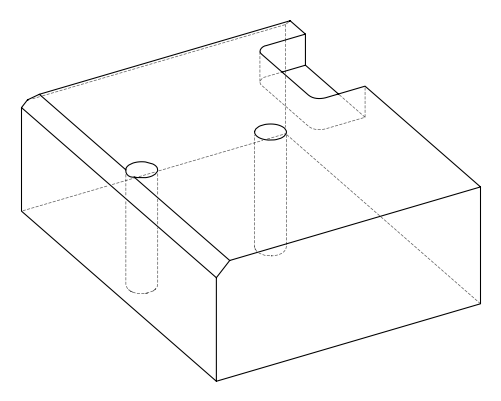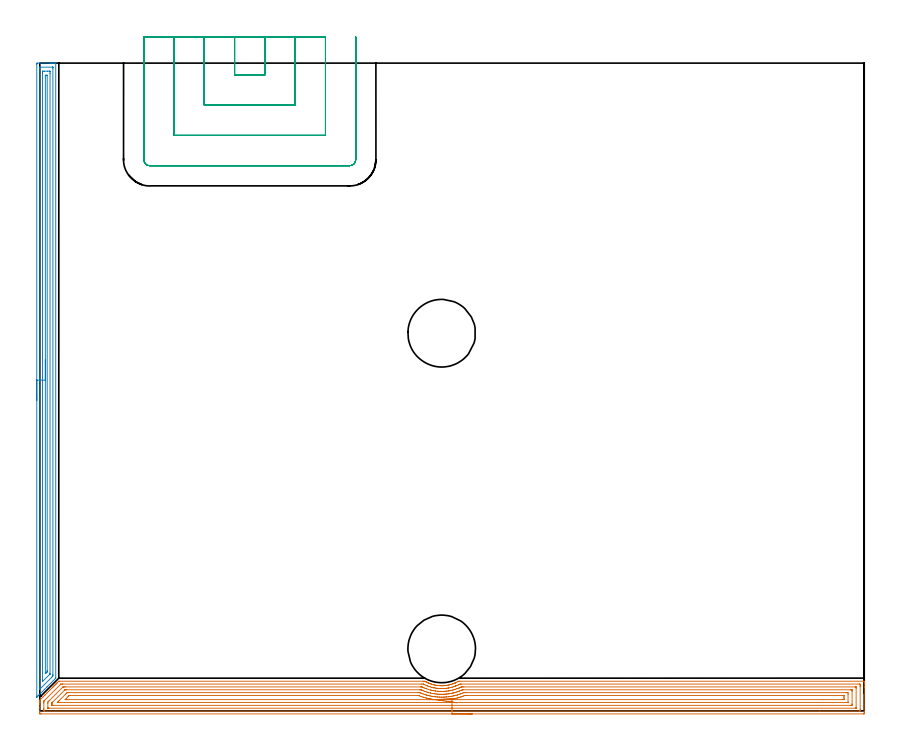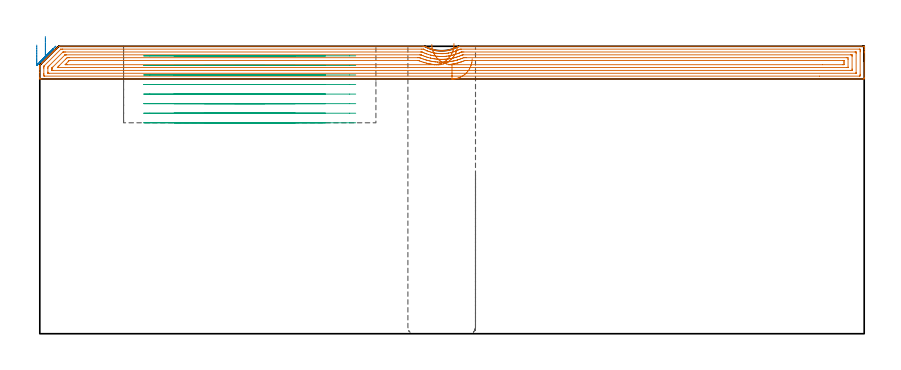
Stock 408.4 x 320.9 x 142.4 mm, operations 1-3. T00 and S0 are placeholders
(PLAN: 5 operations, 2 tool changes, 63.6 min)
(1 AREA_MILL | FG_CHAMFER_SURFACE | UGT0205_001 | 19.88 min | 53602 mm3)
(2 AREA_MILL_1 | FG_CHAMFER_SURFACE_1 | UGT0205_001 | 10.1 min | 13586 mm3)
(3 MILL_SLOT | SLOT_PARTIAL_RECTANGULAR | UGT0201_094 | Follow Part, ap 5, ae 75% | 15.28 min | 285310 mm3)
(4 MILL_THROUGH_HOLE_FROM_SOLID_MATERIAL | STEP1HOLE | NXT0201_007 | Circular | 9.19 min | 125047 mm3)
(5 MILL_THROUGH_HOLE_FROM_SOLID_MATERIAL_1 | STEP1HOLE_1 | NXT0201_007 | Circular | 9.19 min | 125063 mm3)
(TOOL UGT0205_001 | Chamfer Mill 20 x 3 x 45 deg. | D20 FL50 Z2)
(TOOL UGT0201_094 | End mill 20 mm | D20 FL38 Z4)
(TOOL NXT0201_007 | ENDMILL 25mm [R216.25-25050GCK54P 1620] | D25 R3 FL54 Z5)
(OP 1 AREA_MILL)
G17 G21 G94 G90
T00 M6
G54
G17 G0 G90 X214.2 Y-1.5 S1061 M3
G43 Z152.4 H0
Z136.2
G94 G1 X214.162 Z135.328 F250.
X214.048 Z134.463
X213.859 Z133.612
X213.597 Z132.78
X213.263 Z131.974
X212.86 Z131.2
X212.392 Z130.464
X211.86 Z129.772
X211.271 Z129.129
X210.628 Z128.54
X209.936 Z128.008
X209.2 Z127.54
X208.426 Z127.137
X207.62 Z126.803
X206.788 Z126.541
X205.936 Z126.352
X205.072 Z126.238
X204.2 Z126.2
X0.612
X0.067 Y-1.494 Z126.203
X0.008 Y-1.491 Z126.205
X0. Y-0.951 Z126.745
Y1.714 Z129.408
Y3.161 Z130.858
Y3.491 Z131.186
Y4.15 Z131.849
Y4.608 Z132.308
X0.008 Y5.267 Z132.967
X0.01 Y5.298 Z132.997
X0.166 Y5.467 Z133.165
X0.801 Y6.102 Z133.801
X0.854 Y6.156 Z133.853
X0.91 Y6.211 Z133.909
X1.572 Y6.872 Z134.572
X1.743 Y7.044 Z134.741
X1.803 Y7.104 Z134.801
X2.447 Y7.747 Z135.447
X2.631 Y7.933 Z135.629
X3.322 Y8.622 Z136.322
X3.519 Y8.821 Z136.517
X4.197 Y9.497 Z137.197
X4.408 Y9.709 Z137.406
X5.072 Y10.372 Z138.072
X5.296 Y10.598 Z138.294
X5.947 Y11.247 Z138.947
X6.184 Y11.486 Z139.182
X6.267 Y11.568 Z139.267
X6.4 Y11.7 Z139.399
X6.48 Y11.782 Z139.478
X6.565 Y11.865 Z139.565
X6.694 Y11.995 Z139.694
X6.777 Y12.078 Z139.775
X6.863 Y12.163 Z139.862
X6.989 Y12.289 Z139.989
X7.073 Y12.375 Z140.071
X7.16 Y12.461 Z140.16
X7.284 Y12.584 Z140.283
X7.369 Y12.671 Z140.367
X7.458 Y12.758 Z140.458
X7.578 Y12.879 Z140.578
X7.665 Y12.967 Z140.663
X7.756 Y13.056 Z140.755
X7.873 Y13.173 Z140.873
X7.961 Y13.263 Z140.959
X8.053 Y13.354 Z141.053
X8.167 Y13.468 Z141.167
X8.257 Y13.559 Z141.255
X8.351 Y13.651 Z141.351
X8.462 Y13.763 Z141.462
X8.553 Y13.855 Z141.551
X8.648 Y13.949 Z141.648
X9.295 Y14.596 Z142.294
X9.358 Y14.657 Z142.352
X9.406 Y14.698 Z142.386
X9.541 Y14.7 Z142.4
X189.913
X190.716 Y14.694 Z142.392
X190.806 Y14.648 Z142.346
X191.184 Y14.447 Z142.146
X191.232 Y14.422 Z142.12
X191.473 Y14.301 Z142.
X191.699 Y14.19 Z141.886
X191.775 Y14.151 Z141.85
X191.921 Y14.078 Z141.777
X191.997 Y14.042 Z141.738
X192.126 Y13.977 Z141.674
X192.294 Y13.901 Z141.597
X192.392 Y13.855 Z141.555
X192.413 Y13.846 Z141.545
X192.482 Y13.817 Z141.516
X192.592 Y13.772 Z141.468
X192.716 Y13.72 Z141.416
X193.038 Y13.594 Z141.289
X193.485 Y13.436 Z141.134
X193.82 Y13.318 Z141.016
X193.915 Y13.285 Z140.983
X194.824 Y13.01 Z140.707
X195.351 Y12.878 Z140.578
X195.704 Y12.805 Z140.503
X196.164 Y12.726 Z140.421
X196.598 Y12.648 Z140.347
X197.057 Y12.593 Z140.288
X197.492 Y12.538 Z140.235
X197.59 Y12.53 Z140.228
X197.949 Y12.507 Z140.196
X198.387 Y12.473 Z140.171
X198.837 Y12.455 Z140.152
X199.281 Y12.453 Z140.153
X199.505 Y12.458 Z140.157
X199.728 Y12.467 Z140.162
X199.735
X200.175 Y12.493 Z140.191
X200.377 Y12.512 Z140.208
X200.628 Y12.537 Z140.229
X200.732 Y12.546 Z140.241
X200.799 Y12.551 Z140.248
X201.07 Y12.576 Z140.273
X201.521 Y12.646 Z140.337
X201.808 Y12.685 Z140.383
X201.964 Y12.708 Z140.406
X202.257 Y12.767 Z140.463
X202.414 Y12.798 Z140.493
X202.858 Y12.884 Z140.581
X203.213 Y12.967 Z140.665
X203.766 Y13.123 Z140.822
X204.2 Y13.263 Z140.962
X204.646 Y13.408 Z141.104
X204.855 Y13.485 Z141.184
X204.889 Y13.498 Z141.197
X205.542 Y13.745 Z141.44
X205.683 Y13.802 Z141.502
X205.786 Y13.846 Z141.545
X205.806 Y13.855 Z141.555
X205.986 Y13.942 Z141.638
X206.436 Y14.152 Z141.852
X207.155 Y14.526 Z142.221
X207.332 Y14.619 Z142.308
X207.495 Y14.7 Z142.384
X207.772 Z142.4
X408.234
X408.39 Y14.697 Z142.388
X408.393 Y14.663 Z142.354
X408.4 Y14.293 Z141.992
Y13.922 Z141.622
Y13.263 Z140.958
Y12.045 Z139.742
Y11.486 Z139.18
Y-0.951 Z126.746
X408.398 Y-1.233 Z126.464
X408.39 Y-1.492 Z126.206
X408.13 Y-1.499 Z126.199
X204.2 Y-1.5 Z126.2
Y-0.086 Z127.614
X2.42 Y-0.085 Z127.615
X2.398 Y-0.084 Z127.616
X2.01 Y-0.063 Z127.637
X2.003 Y0.33 Z128.03
X2.001 Y0.825 Z128.525
X2. Y1.221 Z128.921
Y3.886 Z131.586
X2.001 Y4.379 Z132.079
X2.004 Y4.771 Z132.471
X2.01 Y4.83 Z132.53
X2.033 Y4.871 Z132.571
X2.113 Y4.955 Z132.655
X2.398 Y5.248 Z132.948
X10.42 Y13.27 Z140.97
X10.424 Y13.273 Z140.973
X10.434 Y13.278 Z140.978
X11.305 Y13.286 Z140.986
X11.327
X188.997
X189.892 Y13.284 Z140.984
X189.913 Y13.282 Z140.982
X190.066 Y13.263 Z140.963
X190.806 Y12.912 Z140.612
X191.476 Y12.597 Z140.297
X191.699 Y12.501 Z140.201
X191.736 Y12.485 Z140.185
X191.765 Y12.474 Z140.174
X192.024 Y12.375 Z140.075
X192.592 Y12.172 Z139.872
X192.904 Y12.064 Z139.764
X193.485 Y11.883 Z139.583
X194.194 Y11.669 Z139.369
X194.3 Y11.641 Z139.341
X194.378 Y11.622 Z139.322
X194.961 Y11.486 Z139.186
X195.271 Y11.425 Z139.125
X195.347 Y11.411 Z139.111
X196.164 Y11.274 Z138.974
X196.411 Y11.24 Z138.94
X197.057 Y11.162 Z138.862
X197.417 Y11.127 Z138.827
X197.949 Y11.088 Z138.788
X198.375 Y11.063 Z138.763
X198.842 Y11.046 Z138.746
X199.285
X199.735 Y11.056 Z138.756
X200.146 Y11.078 Z138.778
X200.628 Y11.114 Z138.814
X200.97 Y11.146 Z138.846
X201.521 Y11.204 Z138.904
X201.77 Y11.239 Z138.939
X202.414 Y11.335 Z139.035
X202.544 Y11.357 Z139.057
X203.329 Y11.508 Z139.208
X203.816 Y11.624 Z139.324
X204.2 Y11.729 Z139.429
X204.7 Y11.877 Z139.577
X205.093 Y12.002 Z139.702
X205.375 Y12.094 Z139.794
X205.986 Y12.309 Z140.009
X206.034 Y12.327 Z140.027
X206.16 Y12.375 Z140.075
X206.758 Y12.616 Z140.316
X206.879 Y12.668 Z140.368
X207.285 Y12.859 Z140.559
X207.772 Y13.093 Z140.793
X208.122 Y13.263 Z140.963
X208.643 Y13.285 Z140.985
X208.665
X405.98
X406.002 Y13.284 Z140.984
X406.39 Y13.263 Z140.963
X406.397 Y12.87 Z140.57
X406.399 Y12.375 Z140.075
X406.4 Y11.979 Z139.679
X406.399 Y0.825 Z128.525
X406.398 Y0.432 Z128.132
X406.39 Y-0.063 Z127.637
X406.023 Y-0.084 Z127.616
X406.002 Y-0.085 Z127.615
X386.295 Y-0.086 Z127.614
X204.2
Y1.328 Z129.028
X4.571 Y1.329 Z129.029
X4.184 Y1.331 Z129.031
X4.055 Y1.333 Z129.033
X4.017 Y1.335 Z129.035
X4.01 Y1.409 Z129.109
X4.005 Y1.531 Z129.231
X4.001 Y1.714 Z129.414
X4. Y1.897 Z129.597
X4.001 Y3.672 Z131.372
X4.01 Y4.379 Z132.079
X4.087 Y4.476 Z132.176
X4.184 Y4.581 Z132.281
X4.526 Y4.927 Z132.627
X4.866 Y5.267 Z132.967
X11.206 Y11.607 Z139.307
X11.327 Y11.725 Z139.425
X11.463 Y11.852 Z139.552
X11.581 Y11.864 Z139.564
X11.836 Y11.868 Z139.568
X12.22 Y11.87 Z139.57
X12.726 Y11.871 Z139.571
X188.633
X189.02 Y11.87 Z139.57
X189.273 Y11.867 Z139.567
X189.396 Y11.864 Z139.564
X189.648 Y11.75 Z139.45
X189.913 Y11.628 Z139.328
X190.228 Y11.486 Z139.186
X190.806 Y11.24 Z138.94
X191.212 Y11.082 Z138.782
X191.699 Y10.912 Z138.612
X192.576 Y10.614 Z138.314
X192.592 Y10.609 Z138.309
X192.627 Y10.598 Z138.298
X193.485 Y10.351 Z138.051
X193.817 Y10.268 Z137.968
X194.378 Y10.139 Z137.839
X194.951 Y10.027 Z137.727
X195.271 Y9.973 Z137.673
X196.02 Y9.852 Z137.552
X196.164 Y9.833 Z137.533
X197.036 Y9.73 Z137.43
X197.057 Y9.728 Z137.428
X197.268 Y9.709 Z137.409
X197.949 Y9.663 Z137.363
X197.999 Y9.66 Z137.36
X198.842 Y9.629 Z137.329
X198.924 Y9.628 Z137.328
X199.735 Y9.637 Z137.337
X199.806 Y9.639 Z137.339
X200.628 Y9.685 Z137.385
X200.651 Y9.687 Z137.387
X200.934 Y9.709 Z137.409
X201.468 Y9.763 Z137.463
X201.521 Y9.769 Z137.469
X202.257 Y9.865 Z137.565
X202.414 Y9.888 Z137.588
X203.027 Y9.988 Z137.688
X203.307 Y10.041 Z137.741
X203.773 Y10.134 Z137.834
X204.2 Y10.226 Z137.926
X204.503 Y10.296 Z137.996
X205.093 Y10.456 Z138.156
X205.203 Y10.488 Z138.188
X205.572 Y10.598 Z138.298
X205.885 Y10.699 Z138.399
X205.986 Y10.732 Z138.432
X206.546 Y10.929 Z138.629
X206.879 Y11.048 Z138.748
X207.197 Y11.169 Z138.869
X207.772 Y11.393 Z139.093
X207.838 Y11.42 Z139.12
X207.987 Y11.486 Z139.186
X208.447 Y11.703 Z139.403
X208.665 Y11.804 Z139.504
X208.795 Y11.863 Z139.563
X208.918 Y11.866 Z139.566
X209.172 Y11.87 Z139.57
X209.558 Y11.871 Z139.571
X210.063 Y11.872 Z139.572
X403.829 Y11.871 Z139.571
X404.216 Y11.869 Z139.569
X404.345 Y11.867 Z139.567
X404.383 Y11.865 Z139.565
X404.39 Y11.79 Z139.49
X404.395 Y11.669 Z139.369
X404.399 Y11.486 Z139.186
X404.4 Y11.303 Z139.003
X404.399 Y1.532 Z129.232
X404.391 Y1.349 Z129.049
X404.388 Y1.334 Z129.034
X404.384 Y1.332 Z129.032
X404.361 Y1.33 Z129.03
X404.313 Y1.329 Z129.029
X404.216 Y1.328 Z129.028
X204.2
Y2.743 Z130.443
X6.721
X6.08 Y2.749 Z130.449
X6.01 Y2.75 Z130.45
X6.007 Y2.846 Z130.546
X6.003 Y3.051 Z130.751
X6. Y3.46 Z131.16
X6.001 Y3.491 Z131.191
X6.01 Y3.919 Z131.619
X6.023 Y3.963 Z131.663
X6.052 Y3.996 Z131.696
X6.107 Y4.055 Z131.755
X6.2 Y4.15 Z131.85
X6.428 Y4.379 Z132.079
X12.22 Y10.171 Z137.871
X12.436 Y10.383 Z138.083
X12.484 Y10.428 Z138.128
X12.509 Y10.449 Z138.149
X12.55 Y10.45 Z138.15
X12.737 Y10.454 Z138.154
X13.113 Y10.457 Z138.157
X13.254
X188.269
X188.644 Y10.455 Z138.155
X188.738 Y10.453 Z138.153
X188.782 Y10.45 Z138.15
X188.834 Y10.429 Z138.129
X189.02 Y10.35 Z138.05
X189.462 Y10.158 Z137.858
X189.913 Y9.974 Z137.674
X190.612 Y9.709 Z137.409
X190.806 Y9.64 Z137.34
X190.912 Y9.604 Z137.304
X191.699 Y9.35 Z137.05
X192.223 Y9.188 Z136.888
X192.592 Y9.083 Z136.783
X193.445 Y8.861 Z136.561
X193.485 Y8.851 Z136.551
X193.617 Y8.821 Z136.521
X194.378 Y8.671 Z136.371
X194.563 Y8.637 Z136.337
X195.271 Y8.522 Z136.222
X195.625 Y8.468 Z136.168
X196.164 Y8.402 Z136.102
X196.638 Y8.349 Z136.049
X197.057 Y8.31 Z136.01
X197.611 Y8.27 Z135.97
X197.949 Y8.251 Z135.951
X198.548 Y8.226 Z135.926
X198.842 Y8.218 Z135.918
X199.445 Y8.222 Z135.922
X199.735 Y8.227 Z135.927
X200.307 Y8.252 Z135.952
X200.628 Y8.272 Z135.972
X201.142 Y8.31 Z136.01
X201.521 Y8.346 Z136.046
X201.952 Y8.392 Z136.092
X202.414 Y8.449 Z136.149
X202.742 Y8.495 Z136.195
X203.307 Y8.581 Z136.281
X203.513 Y8.616 Z136.316
X204.2 Y8.744 Z136.444
X204.264 Y8.757 Z136.457
X204.571 Y8.821 Z136.521
X204.996 Y8.918 Z136.618
X205.093 Y8.942 Z136.642
X205.698 Y9.108 Z136.808
X205.986 Y9.19 Z136.89
X206.385 Y9.312 Z137.012
X206.879 Y9.469 Z137.169
X207.06 Y9.529 Z137.229
X207.583 Y9.709 Z137.409
X207.721 Y9.759 Z137.459
X207.772 Y9.778 Z137.478
X208.363 Y10.009 Z137.709
X208.665 Y10.13 Z137.83
X208.995 Y10.269 Z137.969
X209.226 Y10.369 Z138.069
X209.378 Y10.434 Z138.134
X209.42 Y10.45 Z138.15
X209.464 Y10.453 Z138.153
X209.558 Y10.456 Z138.156
X209.699 Y10.457 Z138.157
X401.679
X402.32 Y10.451 Z138.151
X402.39 Y10.45 Z138.15
X402.393 Y10.354 Z138.054
X402.397 Y10.149 Z137.849
X402.4 Y9.74 Z137.44
Y3.46 Z131.16
X402.397 Y3.051 Z130.751
X402.393 Y2.846 Z130.546
X402.39 Y2.75 Z130.45
X401.537 Y2.743 Z130.443
X204.2
Y4.157 Z131.857
X8.872
X8.805 Y4.158 Z131.858
X8.784 Y4.159 Z131.859
X8.676 Y4.166 Z131.866
X8.766 Y4.262 Z131.962
X8.879 Y4.379 Z132.079
X9.209 Y4.71 Z132.41
X9.541 Y5.043 Z132.743
X12.771 Y8.273 Z135.973
X13.113 Y8.615 Z136.315
X13.218 Y8.717 Z136.417
X13.328 Y8.821 Z136.521
X13.565 Y9.036 Z136.736
X13.786 Y9.04 Z136.74
X14.006 Y9.042 Z136.742
X14.676 Y9.043 Z136.743
X187.234
X187.906 Y9.041 Z136.741
X188.127 Y9.038 Z136.738
X188.199 Y9.036 Z136.736
X188.302 Y8.994 Z136.694
X188.727 Y8.821 Z136.521
X189.02 Y8.705 Z136.405
X189.21 Y8.632 Z136.332
X189.913 Y8.381 Z136.081
X190.587 Y8.151 Z135.851
X190.806 Y8.081 Z135.781
X191.279 Y7.933 Z135.633
X191.699 Y7.809 Z135.509
X191.873 Y7.759 Z135.459
X192.592 Y7.581 Z135.281
X193.057 Y7.47 Z135.17
X193.485 Y7.383 Z135.083
X194.171 Y7.249 Z134.949
X194.378 Y7.214 Z134.914
X195.24 Y7.074 Z134.774
X195.271 Y7.07 Z134.77
X195.482 Y7.044 Z134.744
X196.164 Y6.966 Z134.666
X196.252 Y6.956 Z134.656
X197.057 Y6.886 Z134.586
X197.228 Y6.873 Z134.573
X197.949 Y6.833 Z134.533
X198.172 Y6.823 Z134.523
X198.842 Y6.804 Z134.504
X199.084 Y6.803 Z134.503
X199.735 Y6.812 Z134.512
X199.962 Y6.819 Z134.519
X200.628 Y6.85 Z134.55
X200.812 Y6.861 Z134.561
X201.521 Y6.915 Z134.615
X201.64 Y6.926 Z134.626
X202.414 Y7.008 Z134.708
X202.447 Y7.011 Z134.711
X202.707 Y7.044 Z134.744
X203.233 Y7.118 Z134.818
X203.307 Y7.129 Z134.829
X203.999 Y7.244 Z134.944
X204.2 Y7.28 Z134.98
X204.747 Y7.388 Z135.088
X205.093 Y7.461 Z135.161
X205.48 Y7.547 Z135.247
X205.986 Y7.672 Z135.372
X206.193 Y7.726 Z135.426
X206.879 Y7.916 Z135.616
X206.891 Y7.92 Z135.62
X206.933 Y7.933 Z135.633
X207.567 Y8.136 Z135.836
X207.772 Y8.203 Z135.903
X208.232 Y8.363 Z136.063
X208.665 Y8.517 Z136.217
X208.887 Y8.599 Z136.299
X209.47 Y8.821 Z136.521
X209.987 Y9.025 Z136.725
X210.061 Y9.036 Z136.736
X210.23 Y9.04 Z136.74
X210.45 Y9.042 Z136.742
X211.12 Y9.043 Z136.743
X211.343
X399.529
X399.751 Y9.041 Z136.741
X399.975 Y9.038 Z136.738
X400.39 Y9.029 Z136.729
X400.393 Y8.821 Z136.521
X400.399 Y8.176 Z135.876
Y4.379 Z132.079
X400.396 Y4.218 Z131.918
X400.393 Y4.178 Z131.878
X400.391 Y4.164 Z131.864
X400.346 Y4.162 Z131.862
X400.198 Y4.159 Z131.859
X399.974 Y4.157 Z131.857
X399.751
X204.2
Y5.571 Z133.271
X202.915 Y5.572 Z133.272
X202.414 Y5.575 Z133.275
X202.934 Y5.639 Z133.339
X203.228 Y5.676 Z133.376
X203.307 Y5.687 Z133.387
X203.719 Y5.746 Z133.446
X203.897 Y5.773 Z133.473
X204.2 Y5.822 Z133.522
X204.486 Y5.871 Z133.571
X204.759 Y5.921 Z133.621
X205.093 Y5.985 Z133.685
X205.236 Y6.013 Z133.713
X205.92 Y6.156 Z133.856
X205.974 Y6.168 Z133.868
X205.986 Y6.171 Z133.871
X206.687 Y6.347 Z134.047
X206.879 Y6.397 Z134.097
X207.385 Y6.541 Z134.241
X207.772 Y6.654 Z134.354
X208.071 Y6.747 Z134.447
X208.665 Y6.935 Z134.635
X208.747 Y6.963 Z134.663
X208.984 Y7.044 Z134.744
X209.406 Y7.195 Z134.895
X209.558 Y7.25 Z134.95
X210.056 Y7.437 Z135.137
X210.45 Y7.583 Z135.283
X210.532 Y7.613 Z135.313
X210.604 Y7.622 Z135.322
X210.76 Y7.625 Z135.325
X211.343 Y7.628 Z135.328
X211.649 Y7.629 Z135.329
X397.966 Y7.628 Z135.328
X398.273 Y7.627 Z135.327
X398.348 Y7.624 Z135.324
X398.381 Y7.622 Z135.322
X398.39 Y7.608 Z135.308
X398.396 Y7.504 Z135.204
X398.399 Y7.044 Z134.744
X398.4 Y6.612 Z134.312
X398.399 Y6.156 Z133.856
X398.396 Y5.728 Z133.428
X398.39 Y5.586 Z133.286
X398.259 Y5.578 Z133.278
X397.966 Y5.574 Z133.274
X397.659 Y5.572 Z133.272
X387.741 Y5.571 Z133.271
X204.2
X203.328 Z133.309
X202.464 Z133.423
X201.612 Z133.612
X200.78 Z133.874
X199.974 Z134.208
X199.2 Z134.611
X198.464 Z135.08
X197.772 Z135.611
X197.129 Z136.2
X196.54 Z136.843
X196.008 Z137.535
X195.54 Z138.271
X195.137 Z139.045
X194.803 Z139.851
X194.541 Z140.683
X194.352 Z141.535
X194.238 Z142.399
X194.2 Z143.271
G0 X205.16 Y6.05 Z143.762
G1 X205.165 Z142.89
X205.094 Y6.047 Z142.02
X204.948 Y6.04 Z141.16
X204.727 Y6.029 Z140.316
X204.434 Y6.014 Z139.495
X204.07 Y5.996 Z138.702
X203.639 Y5.975 Z137.944
X203.143 Y5.95 Z137.227
X202.587 Y5.923 Z136.555
X201.974 Y5.892 Z135.935
X201.31 Y5.86 Z135.37
X200.599 Y5.824 Z134.866
X199.847 Y5.787 Z134.425
X199.06 Y5.748 Z134.052
X198.242 Y5.708 Z133.749
X197.402 Y5.666 Z133.518
X196.545 Y5.624 Z133.362
X195.677 Y5.581 Z133.281
X195.61 Y5.578 Z133.278
X195.46 Y5.573 Z133.273
X195.356 Y5.571 Z133.271
X195.271
X13.701
X13.113 Y5.572 Z133.272
X12.805 Y5.574 Z133.274
X12.637 Y5.578 Z133.278
X12.546 Y5.587 Z133.287
X12.611 Y5.658 Z133.358
X12.664 Y5.714 Z133.414
X13.103 Y6.156 Z133.856
X13.992 Y7.044 Z134.744
X14.445 Y7.496 Z135.196
X14.511 Y7.561 Z135.261
X14.553 Y7.599 Z135.299
X14.577 Y7.617 Z135.317
X14.606 Y7.622 Z135.322
X14.899 Y7.626 Z135.326
X15.205 Y7.628 Z135.328
X187.234
X187.542 Y7.627 Z135.327
X187.612 Y7.623 Z135.323
X187.649 Y7.62 Z135.32
X187.703 Y7.6 Z135.3
X187.883 Y7.533 Z135.233
X188.127 Y7.441 Z135.141
X188.918 Y7.146 Z134.846
X189.02 Y7.11 Z134.81
X189.212 Y7.044 Z134.744
X189.913 Y6.816 Z134.516
X190.251 Y6.708 Z134.408
X190.806 Y6.545 Z134.245
X191.504 Y6.35 Z134.05
X191.699 Y6.3 Z134.
X192.285 Y6.156 Z133.856
X192.592 Y6.088 Z133.788
X192.679 Y6.069 Z133.769
X193.179 Y5.972 Z133.672
X193.485 Y5.915 Z133.615
X193.781 Y5.861 Z133.561
X194.132 Y5.803 Z133.503
X194.378 Y5.764 Z133.464
X194.843 Y5.693 Z133.393
X195.677 Y5.581 Z133.281
X196.538 Y5.461 Z133.2
X197.402 Y5.341 Z133.194
X198.263 Y5.221 Z133.265
X199.115 Y5.103 Z133.411
X199.951 Y4.986 Z133.632
X200.764 Y4.873 Z133.926
X201.55 Y4.764 Z134.29
X202.301 Y4.659 Z134.721
X203.011 Y4.561 Z135.217
X203.677 Y4.468 Z135.774
X204.291 Y4.383 Z136.387
X204.851 Y4.305 Z137.052
X205.351 Y4.235 Z137.764
X205.787 Y4.174 Z138.516
X206.157 Y4.123 Z139.305
X206.457 Y4.081 Z140.123
X206.686 Y4.049 Z140.964
X206.841 Y4.028 Z141.822
G0 Z152.4
M5
M2
(OP 2 AREA_MILL_1)
G17 G21 G94 G90
T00 M6
G54
G17 G0 G90 X-1.5 Y153.85 S1061 M3
G43 Z152.4 H0
Z143.
G94 G1 Y153.888 Z142.128 F250.
Y154.002 Z141.264
Y154.191 Z140.412
Y154.453 Z139.58
Y154.787 Z138.774
Y155.19 Z138.
Y155.658 Z137.264
Y156.19 Z136.572
Y156.779 Z135.929
Y157.422 Z135.34
Y158.114 Z134.808
Y158.85 Z134.34
Y159.624 Z133.937
Y160.43 Z133.603
Y161.262 Z133.341
Y162.113 Z133.152
Y162.978 Z133.038
Y163.85 Z133.
Y320.275
X-1.498 Y320.615 Z133.001
X-1.493 Y320.89 Z133.004
X-1.166 Y320.9 Z133.332
X4.946 Z139.441
X5.471 Z139.968
X5.819 Z140.315
X6.344 Z140.84
X6.692 Z141.187
X7.389 Z141.888
X7.633 Z142.133
X7.768 Y320.898 Z142.26
X7.897 Y320.89 Z142.388
X7.9 Y320.722 Z142.4
Y16.364
X7.897 Y16.205 Z142.389
X7.813 Y16.112 Z142.31
X3.595 Y11.894 Z138.094
X-0.292 Y8.006 Z134.204
X-0.427 Y7.872 Z134.071
X-0.591 Y7.708 Z133.907
X-0.729 Y7.569 Z133.767
X-0.874 Y7.425 Z133.624
X-1.017 Y7.281 Z133.48
X-1.166 Y7.132 Z133.33
X-1.321 Y6.978 Z133.177
X-1.484 Y6.815 Z133.014
X-1.497 Y6.807 Z133.001
X-1.499 Z132.999
X-1.5 Y6.978 Z133.
Y163.85
X-0.086 Z134.414
X-0.085 Y318.487 Z134.415
X-0.083 Y318.828 Z134.417
X-0.081 Y318.87 Z134.419
X-0.08 Y318.884 Z134.42
X-0.063 Y318.89 Z134.437
X0.043 Y318.895 Z134.543
X0.178 Y318.899 Z134.678
X6.29 Z140.79
X6.44 Y318.896 Z140.94
X6.472 Y318.892 Z140.972
X6.479 Y318.888 Z140.979
X6.482 Y318.878 Z140.982
X6.484 Y318.843 Z140.984
X6.485 Y318.699 Z140.985
X6.486 Y318.487 Z140.986
X6.485 Y18.151 Z140.985
X6.481 Y17.473 Z140.981
X6.479 Y17.258 Z140.979
X6.154 Y16.915 Z140.654
X5.819 Y16.571 Z140.319
X5.718 Y16.468 Z140.218
X0.25 Y11.001 Z134.75
X0.045 Y10.8 Z134.545
X-0.03 Y10.732 Z134.47
X-0.079 Y10.69 Z134.421
X-0.082 Y10.785 Z134.418
X-0.084 Y11.001 Z134.416
X-0.086 Y11.402 Z134.414
Y11.683
Y163.85
X1.328 Z135.828
X1.329 Y315.934 Z135.829
Y316.699
X1.331 Y316.825 Z135.831
X1.334 Y316.869 Z135.834
X1.337 Y316.89 Z135.837
X1.357 Y316.892 Z135.857
X1.454 Y316.895 Z135.954
X2.131 Y316.9 Z136.631
X2.327 Z136.827
X3.877 Z138.377
X4.751 Z139.251
X4.946 Y316.897 Z139.446
X5.011 Y316.894 Z139.511
X5.058 Y316.891 Z139.558
X5.064 Y316.827 Z139.564
X5.068 Y316.699 Z139.568
X5.07 Y316.572 Z139.57
X5.071 Y315.806 Z139.571
Y18.534
X5.069 Y18.343 Z139.569
X5.067 Y18.296 Z139.567
X5.065 Y18.276 Z139.565
X5.047 Y18.256 Z139.547
X4.952 Y18.151 Z139.452
X1.416 Y14.615 Z135.916
X1.374 Y14.576 Z135.874
X1.353 Y14.564 Z135.853
X1.334 Y14.556 Z135.834
X1.332 Y14.576 Z135.832
X1.33 Y14.604 Z135.83
X1.329 Y14.704 Z135.829
X1.328 Y163.85 Z135.828
X2.743 Z137.243
Y314.642
X2.745 Y314.767 Z137.245
X2.747 Y314.849 Z137.247
X2.75 Y314.889 Z137.25
X3.212 Y314.9 Z137.712
X3.626 Y314.892 Z138.126
X3.648 Y314.89 Z138.148
X3.651 Y314.877 Z138.151
X3.655 Y314.843 Z138.155
X3.657 Y314.799 Z138.157
Y314.756
Y19.939
X3.655 Y19.473 Z138.155
X3.653 Y19.365 Z138.153
X3.65 Y19.316 Z138.15
X3.621 Y19.282 Z138.121
X3.395 Y19.045 Z137.895
X3.297 Y18.946 Z137.797
X3.2 Y18.849 Z137.7
X2.852 Y18.508 Z137.352
X2.785 Y18.445 Z137.285
X2.749 Y18.418 Z137.249
X2.746 Y18.471 Z137.246
X2.744 Y18.513 Z137.244
X2.743 Y18.619 Z137.243
Y19.045
Y163.85
Y164.722 Z137.281
Y165.586 Z137.395
Y166.438 Z137.583
Y167.27 Z137.846
Y168.076 Z138.18
Y168.85 Z138.582
Y169.586 Z139.051
Y170.278 Z139.582
Y170.921 Z140.172
Y171.51 Z140.815
Y172.041 Z141.507
Y172.51 Z142.243
Y172.913 Z143.017
Y173.247 Z143.823
Y173.509 Z144.655
Y173.698 Z145.506
Y173.812 Z146.371
Y173.85 Z147.243
G0 Z152.4
M5
M2
(OP 3 MILL_SLOT)
G17 G21 G94 G90
T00 M6
G54
G17 G0 G90 X96.5 Y333.9 S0 M3
G43 Z152.4 H0
Z137.662
G94 G1 Y330.9 F250.
Y315.1 F500.
X111.5
Y330.9
Y333.9 F250.
X81.5
Y330.9
Y300.1 F500.
X126.5
Y330.9
Y333.9 F250.
X66.5
Y330.9
Y285.1 F500.
X141.5
Y330.9
Y333.9 F250.
X51.5
Y330.9
Y273.1 F500.
G3 X54.5 Y270.1 R3.
G1 X153.5
G3 X156.5 Y273.1 R3.
G1 Y330.9
Y333.9 F250.
G0 X96.5 Z132.925
G1 Y330.9
Y315.1 F500.
X111.5
Y330.9
Y333.9 F250.
X81.5
Y330.9
Y300.1 F500.
X126.5
Y330.9
Y333.9 F250.
X66.5
Y330.9
Y285.1 F500.
X141.5
Y330.9
Y333.9 F250.
X51.5
Y330.9
Y273.1 F500.
G3 X54.5 Y270.1 R3.
G1 X153.5
G3 X156.5 Y273.1 R3.
G1 Y330.9
Y333.9 F250.
G0 X96.5 Z128.187
G1 Y330.9
Y315.1 F500.
X111.5
Y330.9
Y333.9 F250.
X81.5
Y330.9
Y300.1 F500.
X126.5
Y330.9
Y333.9 F250.
X66.5
Y330.9
Y285.1 F500.
X141.5
Y330.9
Y333.9 F250.
X51.5
Y330.9
Y273.1 F500.
G3 X54.5 Y270.1 R3.
G1 X153.5
G3 X156.5 Y273.1 R3.
G1 Y330.9
Y333.9 F250.
G0 X96.5 Z123.45
G1 Y330.9
Y315.1 F500.
X111.5
Y330.9
Y333.9 F250.
X81.5
Y330.9
Y300.1 F500.
X126.5
Y330.9
Y333.9 F250.
X66.5
Y330.9
Y285.1 F500.
X141.5
Y330.9
Y333.9 F250.
X51.5
Y330.9
Y273.1 F500.
G3 X54.5 Y270.1 R3.
G1 X153.5
G3 X156.5 Y273.1 R3.
G1 Y330.9
Y333.9 F250.
G0 X96.5 Z118.712
G1 Y330.9
Y315.1 F500.
X111.5
Y330.9
Y333.9 F250.
X81.5
Y330.9
Y300.1 F500.
X126.5
Y330.9
Y333.9 F250.
X66.5
Y330.9
Y285.1 F500.
X141.5
Y330.9
Y333.9 F250.
X51.5
Y330.9
Y273.1 F500.
G3 X54.5 Y270.1 R3.
G1 X153.5
G3 X156.5 Y273.1 R3.
G1 Y330.9
Y333.9 F250.
G0 X96.5 Z113.975
G1 Y330.9
Y315.1 F500.
X111.5
Y330.9
Y333.9 F250.
X81.5
Y330.9
Y300.1 F500.
X126.5
Y330.9
Y333.9 F250.
X66.5
Y330.9
Y285.1 F500.
X141.5
Y330.9
Y333.9 F250.
X51.5
Y330.9
Y273.1 F500.
G3 X54.5 Y270.1 R3.
G1 X153.5
G3 X156.5 Y273.1 R3.
G1 Y330.9
Y333.9 F250.
G0 X96.5 Z109.237
G1 Y330.9
Y315.1 F500.
X111.5
Y330.9
Y333.9 F250.
X81.5
Y330.9
Y300.1 F500.
X126.5
Y330.9
Y333.9 F250.
X66.5
Y330.9
Y285.1 F500.
X141.5
Y330.9
Y333.9 F250.
X51.5
Y330.9
Y273.1 F500.
G3 X54.5 Y270.1 R3.
G1 X153.5
G3 X156.5 Y273.1 R3.
G1 Y330.9
Y333.9 F250.
G0 X96.5 Z104.5
G1 Y330.9
Y315.1 F500.
X111.5
Y330.9
Y333.9 F250.
X81.5
Y330.9
Y300.1 F500.
X126.5
Y330.9
Y333.9 F250.
X66.5
Y330.9
Y285.1 F500.
X141.5
Y330.9
Y333.9 F250.
X51.5
Y330.9
Y273.1 F500.
G3 X54.5 Y270.1 R3.
G1 X153.5
G3 X156.5 Y273.1 R3.
G1 Y330.9
Y333.9 F250.
G0 Z152.4
M5
M2
